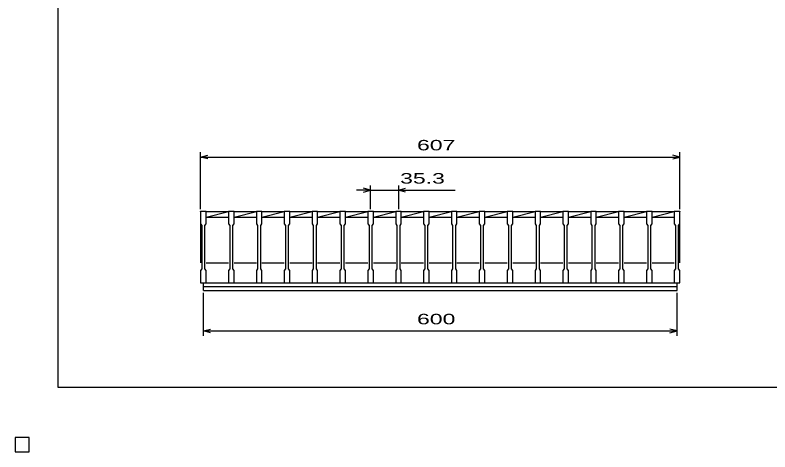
# Model space of a CAD drawing. Units: millimetres, scale not verified. Extents: x -1092 to 1039, y -770 to 632.
# Drawn here: x -1092 to -136, y -770 to -217 of the extents above; entities that cross this region are included whole.
import ezdxf
from ezdxf.enums import TextEntityAlignment as Align

# ---------------------------------------------------------------- set-up
doc = ezdxf.new("R2010")
doc.units = ezdxf.units.MM
doc.header["$LTSCALE"] = 6
for name, color, linetype, lineweight in [('0_2', 150, 'Continuous', 25), ('16', 3, 'Continuous', 25), ('22', 4, 'Continuous', 25), ('24', 2, 'Continuous', 25), ('32', 4, 'Continuous', 25)]:
    doc.layers.add(name, color=color, linetype=linetype, lineweight=lineweight)
doc.styles.add('ベクトル', font='')
doc.styles.get('ベクトル').set_extended_font_data('ベクトル')

msp = doc.modelspace()

# ---------------------------------------------------------------- linework, layer by layer
at = {"layer": '0_2'}
for p, q in [((-1037.4, -687.9), (-1037.4, 632.1)), ((1038.6, -687.9), (-1037.4, -687.9)), ((-1074, -751.5), (-1092, -751.5)), ((-1092, -751.5), (-1092, -769.5)), ((-1074, -751.5), (-1092, -751.5)), ((-1092, -751.5), (-1092, -769.5)), ((-1074, -751.5), (-1092, -751.5)), ((-1092, -751.5), (-1092, -769.5)), ((-1074, -751.5), (-1092, -751.5)), ((-1092, -751.5), (-1092, -769.5)), ((-1074, -751.5), (-1092, -751.5)), ((-1092, -751.5), (-1092, -769.5)), ((-1074, -769.5), (-1074, -751.5)), ((-1074, -769.5), (-1074, -751.5)), ((-1074, -769.5), (-1074, -751.5)), ((-1074, -769.5), (-1074, -751.5)), ((-1074, -769.5), (-1074, -751.5)), ((-1092, -769.5), (-1074, -769.5)), ((-1092, -769.5), (-1074, -769.5)), ((-1092, -769.5), (-1074, -769.5)), ((-1092, -769.5), (-1074, -769.5)), ((-1092, -769.5), (-1074, -769.5))]:
    msp.add_line(p, q, dxfattribs=at)
at = {"layer": '16'}
for p, q in [((-857, -465.5), (-857, -464.8)), ((-857, -464.8), (-850, -464.8)), ((-857, -465.5), (-857, -481)), ((-850, -465.5), (-857, -465.5)), ((-857, -465.5), (-857, -530.5)), ((-850, -464.8), (-850, -465.5)), ((-850, -481), (-850, -465.5)), ((-850, -465.5), (-821.7, -465.5)), ((-850, -472.5), (-821.7, -465.5)), ((-821.7, -465.5), (-821.7, -464.8)), ((-821.7, -464.8), (-814.7, -464.8)), ((-821.7, -465.5), (-821.7, -481)), ((-814.7, -465.5), (-821.7, -465.5)), ((-814.7, -464.8), (-814.7, -465.5)), ((-814.7, -481), (-814.7, -465.5)), ((-814.7, -465.5), (-786.4, -465.5)), ((-814.7, -472.5), (-786.4, -465.5)), ((-786.4, -465.5), (-786.4, -464.8)), ((-786.4, -464.8), (-779.4, -464.8)), ((-786.4, -465.5), (-786.4, -481)), ((-779.4, -465.5), (-786.4, -465.5)), ((-779.4, -464.8), (-779.4, -465.5)), ((-779.4, -481), (-779.4, -465.5)), ((-779.4, -465.5), (-751.1, -465.5)), ((-779.4, -472.5), (-751.1, -465.5)), ((-751.1, -465.5), (-751.1, -464.8)), ((-751.1, -464.8), (-744.1, -464.8)), ((-751.1, -465.5), (-751.1, -481)), ((-744.1, -465.5), (-751.1, -465.5)), ((-744.1, -464.8), (-744.1, -465.5)), ((-744.1, -481), (-744.1, -465.5)), ((-744.1, -465.5), (-715.8, -465.5)), ((-744.1, -472.5), (-715.8, -465.5)), ((-715.8, -465.5), (-715.8, -464.8)), ((-715.8, -464.8), (-708.8, -464.8)), ((-715.8, -465.5), (-715.8, -481)), ((-708.8, -465.5), (-715.8, -465.5)), ((-708.8, -464.8), (-708.8, -465.5)), ((-708.8, -481), (-708.8, -465.5)), ((-708.8, -465.5), (-680.5, -465.5)), ((-708.8, -472.5), (-680.5, -465.5)), ((-680.5, -465.5), (-680.5, -464.8)), ((-680.5, -464.8), (-673.5, -464.8)), ((-680.5, -465.5), (-680.5, -481)), ((-673.5, -465.5), (-680.5, -465.5)), ((-673.5, -464.8), (-673.5, -465.5)), ((-673.5, -481), (-673.5, -465.5)), ((-673.5, -465.5), (-645.2, -465.5)), ((-673.5, -472.5), (-645.2, -465.5)), ((-645.2, -465.5), (-645.2, -464.8)), ((-645.2, -464.8), (-638.2, -464.8)), ((-645.2, -465.5), (-645.2, -481)), ((-638.2, -465.5), (-645.2, -465.5)), ((-638.2, -464.8), (-638.2, -465.5)), ((-638.2, -481), (-638.2, -465.5)), ((-638.2, -465.5), (-609.9, -465.5)), ((-638.2, -472.5), (-609.9, -465.5)), ((-609.9, -465.5), (-609.9, -464.8)), ((-609.9, -464.8), (-602.9, -464.8)), ((-609.9, -465.5), (-609.9, -481)), ((-602.9, -465.5), (-609.9, -465.5)), ((-602.9, -464.8), (-602.9, -465.5)), ((-602.9, -481), (-602.9, -465.5)), ((-602.9, -465.5), (-574.6, -465.5)), ((-602.9, -472.5), (-574.6, -465.5)), ((-574.6, -465.5), (-574.6, -464.8)), ((-574.6, -464.8), (-567.6, -464.8)), ((-574.6, -465.5), (-574.6, -481)), ((-567.6, -465.5), (-574.6, -465.5)), ((-567.6, -464.8), (-567.6, -465.5)), ((-567.6, -481), (-567.6, -465.5)), ((-567.6, -465.5), (-539.3, -465.5)), ((-567.6, -472.5), (-539.3, -465.5)), ((-539.3, -465.5), (-539.3, -464.8)), ((-539.3, -464.8), (-532.3, -464.8)), ((-539.3, -465.5), (-539.3, -481)), ((-532.3, -465.5), (-539.3, -465.5)), ((-532.3, -464.8), (-532.3, -465.5)), ((-532.3, -481), (-532.3, -465.5)), ((-532.3, -465.5), (-504, -465.5)), ((-532.3, -472.5), (-504, -465.5)), ((-504, -465.5), (-504, -464.8)), ((-504, -464.8), (-497, -464.8)), ((-504, -465.5), (-504, -481)), ((-497, -465.5), (-504, -465.5)), ((-497, -464.8), (-497, -465.5)), ((-497, -481), (-497, -465.5)), ((-497, -465.5), (-468.7, -465.5)), ((-497, -472.5), (-468.7, -465.5)), ((-468.7, -465.5), (-468.7, -464.8)), ((-468.7, -464.8), (-461.7, -464.8)), ((-468.7, -465.5), (-468.7, -481)), ((-461.7, -465.5), (-468.7, -465.5)), ((-461.7, -464.8), (-461.7, -465.5)), ((-461.7, -481), (-461.7, -465.5)), ((-461.7, -465.5), (-433.4, -465.5)), ((-461.7, -472.5), (-433.4, -465.5)), ((-433.4, -465.5), (-433.4, -464.8)), ((-433.4, -464.8), (-426.4, -464.8)), ((-433.4, -465.5), (-433.4, -481)), ((-426.4, -465.5), (-433.4, -465.5)), ((-426.4, -464.8), (-426.4, -465.5)), ((-426.4, -481), (-426.4, -465.5)), ((-426.4, -465.5), (-398.1, -465.5)), ((-426.4, -472.5), (-398.1, -465.5)), ((-398.1, -465.5), (-398.1, -464.8)), ((-398.1, -464.8), (-391.1, -464.8)), ((-398.1, -465.5), (-398.1, -481)), ((-391.1, -465.5), (-398.1, -465.5)), ((-391.1, -464.8), (-391.1, -465.5)), ((-391.1, -481), (-391.1, -465.5)), ((-391.1, -465.5), (-362.8, -465.5)), ((-391.1, -472.5), (-362.8, -465.5)), ((-362.8, -465.5), (-362.8, -464.8)), ((-362.8, -464.8), (-355.8, -464.8)), ((-362.8, -465.5), (-362.8, -481)), ((-355.8, -465.5), (-362.8, -465.5)), ((-355.8, -464.8), (-355.8, -465.5)), ((-355.8, -481), (-355.8, -465.5)), ((-355.8, -465.5), (-327.5, -465.5)), ((-355.8, -472.5), (-327.5, -465.5)), ((-327.5, -465.5), (-327.5, -464.8)), ((-327.5, -464.8), (-320.5, -464.8)), ((-327.5, -465.5), (-327.5, -481)), ((-320.5, -465.5), (-327.5, -465.5)), ((-320.5, -464.8), (-320.5, -465.5)), ((-320.5, -481), (-320.5, -465.5)), ((-320.5, -465.5), (-292.2, -465.5)), ((-320.5, -472.5), (-292.2, -465.5)), ((-292.2, -465.5), (-292.2, -464.8)), ((-292.2, -464.8), (-285.2, -464.8)), ((-292.2, -465.5), (-292.2, -481)), ((-285.2, -465.5), (-292.2, -465.5)), ((-285.2, -464.8), (-285.2, -465.5)), ((-285.2, -481), (-285.2, -465.5)), ((-285.2, -465.5), (-257, -465.5)), ((-285.2, -472.5), (-257, -465.525)), ((-257, -465.5), (-257, -464.8)), ((-257, -464.8), (-250, -464.8)), ((-257, -465.5), (-257, -481)), ((-250, -465.5), (-257, -465.5)), ((-250, -464.8), (-250, -465.5)), ((-250, -481), (-250, -465.5)), ((-250, -530.5), (-250, -465.5)), ((-850, -472.5), (-821.7, -472.5)), ((-814.7, -472.5), (-786.4, -472.5)), ((-779.4, -472.5), (-751.1, -472.5)), ((-744.1, -472.5), (-715.8, -472.5)), ((-708.8, -472.5), (-680.5, -472.5)), ((-673.5, -472.5), (-645.2, -472.5)), ((-638.2, -472.5), (-609.9, -472.5)), ((-602.9, -472.5), (-574.6, -472.5)), ((-567.6, -472.5), (-539.3, -472.5)), ((-532.3, -472.5), (-504, -472.5)), ((-497, -472.5), (-468.7, -472.5)), ((-461.7, -472.5), (-433.4, -472.5)), ((-426.4, -472.5), (-398.1, -472.5)), ((-391.1, -472.5), (-362.8, -472.5)), ((-355.8, -472.5), (-327.5, -472.5)), ((-320.5, -472.5), (-292.2, -472.5)), ((-285.2, -472.5), (-257, -472.5)), ((-857, -481), (-855.5, -483)), ((-855.5, -483), (-855.5, -538)), ((-851.5, -483), (-850, -481)), ((-851.5, -538), (-851.5, -483)), ((-821.7, -481), (-820.2, -483)), ((-820.2, -483), (-820.2, -538)), ((-816.2, -483), (-814.7, -481)), ((-816.2, -538), (-816.2, -483)), ((-786.4, -481), (-784.9, -483)), ((-784.9, -483), (-784.9, -538)), ((-780.9, -483), (-779.4, -481)), ((-780.9, -538), (-780.9, -483)), ((-751.1, -481), (-749.6, -483)), ((-749.6, -483), (-749.6, -538)), ((-745.6, -483), (-744.1, -481)), ((-745.6, -538), (-745.6, -483)), ((-715.8, -481), (-714.3, -483)), ((-714.3, -483), (-714.3, -538)), ((-710.3, -483), (-708.8, -481)), ((-710.3, -538), (-710.3, -483)), ((-680.5, -481), (-679, -483)), ((-679, -483), (-679, -538)), ((-675, -483), (-673.5, -481)), ((-675, -538), (-675, -483)), ((-645.2, -481), (-643.7, -483)), ((-643.7, -483), (-643.7, -538)), ((-639.7, -483), (-638.2, -481)), ((-639.7, -538), (-639.7, -483)), ((-609.9, -481), (-608.4, -483)), ((-608.4, -483), (-608.4, -538)), ((-604.4, -483), (-602.9, -481)), ((-604.4, -538), (-604.4, -483)), ((-574.6, -481), (-573.1, -483)), ((-573.1, -483), (-573.1, -538)), ((-569.1, -483), (-567.6, -481)), ((-569.1, -538), (-569.1, -483)), ((-539.3, -481), (-537.8, -483)), ((-537.8, -483), (-537.8, -538)), ((-533.8, -483), (-532.3, -481)), ((-533.8, -538), (-533.8, -483)), ((-504, -481), (-502.5, -483)), ((-502.5, -483), (-502.5, -538)), ((-498.5, -483), (-497, -481)), ((-498.5, -538), (-498.5, -483)), ((-468.7, -481), (-467.2, -483)), ((-467.2, -483), (-467.2, -538)), ((-463.2, -483), (-461.7, -481)), ((-463.2, -538), (-463.2, -483)), ((-433.4, -481), (-431.9, -483)), ((-431.9, -483), (-431.9, -538)), ((-427.9, -483), (-426.4, -481)), ((-427.9, -538), (-427.9, -483)), ((-398.1, -481), (-396.6, -483)), ((-396.6, -483), (-396.6, -538)), ((-392.6, -483), (-391.1, -481)), ((-392.6, -538), (-392.6, -483)), ((-362.8, -481), (-361.3, -483)), ((-361.3, -483), (-361.3, -538)), ((-357.3, -483), (-355.8, -481)), ((-357.3, -538), (-357.3, -483)), ((-327.5, -481), (-326, -483)), ((-326, -483), (-326, -538)), ((-322, -483), (-320.5, -481)), ((-322, -538), (-322, -483)), ((-292.2, -481), (-290.7, -483)), ((-290.7, -483), (-290.7, -538)), ((-286.7, -483), (-285.2, -481)), ((-286.7, -538), (-286.7, -483)), ((-257, -481), (-255.5, -483)), ((-255.5, -483), (-255.5, -538)), ((-251.5, -483), (-250, -481)), ((-251.5, -538), (-251.5, -483)), ((-850, -530.5), (-821.7, -530.5)), ((-814.7, -530.5), (-786.4, -530.5)), ((-779.4, -530.5), (-751.1, -530.5)), ((-744.1, -530.5), (-715.8, -530.5)), ((-708.8, -530.5), (-680.5, -530.5)), ((-673.5, -530.5), (-645.2, -530.5)), ((-638.2, -530.5), (-609.9, -530.5)), ((-602.9, -530.5), (-574.6, -530.5)), ((-567.6, -530.5), (-539.3, -530.5)), ((-532.3, -530.5), (-504, -530.5)), ((-497, -530.5), (-468.7, -530.5)), ((-461.7, -530.5), (-433.4, -530.5)), ((-426.4, -530.5), (-398.1, -530.5)), ((-391.1, -530.5), (-362.8, -530.5)), ((-355.8, -530.5), (-327.5, -530.5)), ((-320.5, -530.5), (-292.2, -530.5)), ((-285.2, -530.5), (-257, -530.5)), ((-855.5, -538), (-857, -540)), ((-857, -540), (-857, -555.5)), ((-850, -540), (-851.5, -538)), ((-850, -555.5), (-850, -540)), ((-820.2, -538), (-821.7, -540)), ((-821.7, -540), (-821.7, -555.5)), ((-814.7, -540), (-816.2, -538)), ((-814.7, -555.5), (-814.7, -540)), ((-784.9, -538), (-786.4, -540)), ((-786.4, -540), (-786.4, -555.5)), ((-779.4, -540), (-780.9, -538)), ((-779.4, -555.5), (-779.4, -540)), ((-749.6, -538), (-751.1, -540)), ((-751.1, -540), (-751.1, -555.5)), ((-744.1, -540), (-745.6, -538)), ((-744.1, -555.5), (-744.1, -540)), ((-714.3, -538), (-715.8, -540)), ((-715.8, -540), (-715.8, -555.5)), ((-708.8, -540), (-710.3, -538)), ((-708.8, -555.5), (-708.8, -540)), ((-679, -538), (-680.5, -540)), ((-680.5, -540), (-680.5, -555.5)), ((-673.5, -540), (-675, -538)), ((-673.5, -555.5), (-673.5, -540)), ((-643.7, -538), (-645.2, -540)), ((-645.2, -540), (-645.2, -555.5)), ((-638.2, -540), (-639.7, -538)), ((-638.2, -555.5), (-638.2, -540)), ((-608.4, -538), (-609.9, -540)), ((-609.9, -540), (-609.9, -555.5)), ((-602.9, -540), (-604.4, -538)), ((-602.9, -555.5), (-602.9, -540)), ((-573.1, -538), (-574.6, -540)), ((-574.6, -540), (-574.6, -555.5)), ((-567.6, -540), (-569.1, -538)), ((-567.6, -555.5), (-567.6, -540)), ((-537.8, -538), (-539.3, -540)), ((-539.3, -540), (-539.3, -555.5)), ((-532.3, -540), (-533.8, -538)), ((-532.3, -555.5), (-532.3, -540)), ((-502.5, -538), (-504, -540)), ((-504, -540), (-504, -555.5)), ((-497, -540), (-498.5, -538)), ((-497, -555.5), (-497, -540)), ((-467.2, -538), (-468.7, -540)), ((-468.7, -540), (-468.7, -555.5)), ((-461.7, -540), (-463.2, -538)), ((-461.7, -555.5), (-461.7, -540)), ((-431.9, -538), (-433.4, -540)), ((-433.4, -540), (-433.4, -555.5)), ((-426.4, -540), (-427.9, -538)), ((-426.4, -555.5), (-426.4, -540)), ((-396.6, -538), (-398.1, -540)), ((-398.1, -540), (-398.1, -555.5)), ((-391.1, -540), (-392.6, -538)), ((-391.1, -555.5), (-391.1, -540)), ((-361.3, -538), (-362.8, -540)), ((-362.8, -540), (-362.8, -555.5)), ((-355.8, -540), (-357.3, -538)), ((-355.8, -555.5), (-355.8, -540)), ((-326, -538), (-327.5, -540)), ((-327.5, -540), (-327.5, -555.5)), ((-320.5, -540), (-322, -538)), ((-320.5, -555.5), (-320.5, -540)), ((-290.7, -538), (-292.2, -540)), ((-292.2, -540), (-292.2, -555.5)), ((-285.2, -540), (-286.7, -538)), ((-285.2, -555.5), (-285.2, -540)), ((-255.5, -538), (-257, -540)), ((-257, -540), (-257, -555.5)), ((-250, -540), (-251.5, -538)), ((-250, -555.5), (-250, -540)), ((-857, -555.5), (-850, -555.5)), ((-853.5, -555.5), (-253.5, -555.5)), ((-853.5, -560.5), (-853.5, -555.5)), ((-853.5, -560.5), (-253.5, -560.5)), ((-853.5, -565.5), (-853.5, -560.5)), ((-853.5, -560.5), (-253.5, -560.5)), ((-821.7, -555.5), (-814.7, -555.5)), ((-786.4, -555.5), (-779.4, -555.5)), ((-751.1, -555.5), (-744.1, -555.5)), ((-715.8, -555.5), (-708.8, -555.5)), ((-680.5, -555.5), (-673.5, -555.5)), ((-645.2, -555.5), (-638.2, -555.5)), ((-609.9, -555.5), (-602.9, -555.5)), ((-574.6, -555.5), (-567.6, -555.5)), ((-539.3, -555.5), (-532.3, -555.5)), ((-504, -555.5), (-497, -555.5)), ((-468.7, -555.5), (-461.7, -555.5)), ((-433.4, -555.5), (-426.4, -555.5)), ((-398.1, -555.5), (-391.1, -555.5)), ((-362.8, -555.5), (-355.8, -555.5)), ((-327.5, -555.5), (-320.5, -555.5)), ((-292.2, -555.5), (-285.2, -555.5)), ((-257, -555.5), (-250, -555.5)), ((-253.5, -560.5), (-253.5, -555.5)), ((-253.5, -565.5), (-253.5, -560.5)), ((-853.5, -565.5), (-253.5, -565.5)), ((-1074, -751.5), (-1092, -751.5)), ((-1092, -751.5), (-1092, -769.5)), ((-1074, -751.5), (-1092, -751.5)), ((-1092, -751.5), (-1092, -769.5)), ((-1074, -751.5), (-1092, -751.5)), ((-1092, -751.5), (-1092, -769.5)), ((-1074, -751.5), (-1092, -751.5)), ((-1092, -751.5), (-1092, -769.5)), ((-1074, -751.5), (-1092, -751.5)), ((-1092, -751.5), (-1092, -769.5)), ((-1074, -769.5), (-1074, -751.5)), ((-1074, -769.5), (-1074, -751.5)), ((-1074, -769.5), (-1074, -751.5)), ((-1074, -769.5), (-1074, -751.5)), ((-1074, -769.5), (-1074, -751.5)), ((-1092, -769.5), (-1074, -769.5)), ((-1092, -769.5), (-1074, -769.5)), ((-1092, -769.5), (-1074, -769.5)), ((-1092, -769.5), (-1074, -769.5)), ((-1092, -769.5), (-1074, -769.5))]:
    msp.add_line(p, q, dxfattribs=at)
at = {"layer": '22'}
for p, q in [((-857, -462.5), (-857, -390.5)), ((-249.998, -462.5), (-249.998, -390.5)), ((-857, -396.5), (-848, -394.1)), ((-848, -398.9), (-857, -396.5)), ((-857, -396.5), (-249.998, -396.5)), ((-249.998, -396.5), (-258.998, -394.1)), ((-258.998, -398.9), (-249.998, -396.5)), ((-641.7, -438.5), (-659.7, -438.5)), ((-641.7, -438.5), (-650.7, -436.1)), ((-650.7, -440.9), (-641.7, -438.5)), ((-641.7, -462.5), (-641.7, -432.5)), ((-641.7, -438.5), (-606.4, -438.5)), ((-606.4, -432.5), (-606.4, -462.5)), ((-606.4, -438.5), (-597.4, -436.1)), ((-597.4, -440.9), (-606.4, -438.5)), ((-606.4, -438.5), (-534.4, -438.5)), ((-853.5, -622.5), (-853.5, -568.5)), ((-253.5, -622.5), (-253.5, -568.5)), ((-853.5, -616.5), (-844.5, -614.1)), ((-844.5, -618.9), (-853.5, -616.5)), ((-853.5, -616.5), (-253.5, -616.5)), ((-253.5, -616.5), (-262.5, -614.1)), ((-262.5, -618.9), (-253.5, -616.5))]:
    msp.add_line(p, q, dxfattribs=at)
at = {"layer": '22', "color": 2}
for p, q in [((-1074, -751.5), (-1092, -751.5)), ((-1092, -751.5), (-1092, -769.5)), ((-1074, -751.5), (-1092, -751.5)), ((-1092, -751.5), (-1092, -769.5)), ((-1074, -751.5), (-1092, -751.5)), ((-1092, -751.5), (-1092, -769.5)), ((-1074, -769.5), (-1074, -751.5)), ((-1074, -769.5), (-1074, -751.5)), ((-1074, -769.5), (-1074, -751.5)), ((-1092, -769.5), (-1074, -769.5)), ((-1092, -769.5), (-1074, -769.5)), ((-1092, -769.5), (-1074, -769.5))]:
    msp.add_line(p, q, dxfattribs=at)
at = {"layer": '24', "color": 4}
for p, q in [((-1074, -751.5), (-1092, -751.5)), ((-1092, -751.5), (-1092, -769.5)), ((-1074, -751.5), (-1092, -751.5)), ((-1092, -751.5), (-1092, -769.5)), ((-1074, -751.5), (-1092, -751.5)), ((-1092, -751.5), (-1092, -769.5)), ((-1074, -769.5), (-1074, -751.5)), ((-1074, -769.5), (-1074, -751.5)), ((-1074, -769.5), (-1074, -751.5)), ((-1092, -769.5), (-1074, -769.5)), ((-1092, -769.5), (-1074, -769.5)), ((-1092, -769.5), (-1074, -769.5))]:
    msp.add_line(p, q, dxfattribs=at)
at = {"layer": '32'}
for p, q in [((-1074, -751.5), (-1092, -751.5)), ((-1092, -751.5), (-1092, -769.5)), ((-1074, -751.5), (-1092, -751.5)), ((-1092, -751.5), (-1092, -769.5)), ((-1074, -751.5), (-1092, -751.5)), ((-1092, -751.5), (-1092, -769.5)), ((-1074, -751.5), (-1092, -751.5)), ((-1092, -751.5), (-1092, -769.5)), ((-1074, -751.5), (-1092, -751.5)), ((-1092, -751.5), (-1092, -769.5)), ((-1074, -769.5), (-1074, -751.5)), ((-1074, -769.5), (-1074, -751.5)), ((-1074, -769.5), (-1074, -751.5)), ((-1074, -769.5), (-1074, -751.5)), ((-1074, -769.5), (-1074, -751.5)), ((-1092, -769.5), (-1074, -769.5)), ((-1092, -769.5), (-1074, -769.5)), ((-1092, -769.5), (-1074, -769.5)), ((-1092, -769.5), (-1074, -769.5)), ((-1092, -769.5), (-1074, -769.5))]:
    msp.add_line(p, q, dxfattribs=at)

# ---------------------------------------------------------------- texts
at = {"layer": '22', "color": 2, "style": 'ベクトル', "width": 1.65}
for s, p in [(' 607 ', (-591, -381.5)), (' 35.3 ', (-612.4, -423.5)), (' 600 ', (-591, -601.5))]:
    msp.add_text(s, height=13.2, dxfattribs=at).set_placement(p, align=Align.MIDDLE_LEFT)

doc.saveas('drawing.dxf')
